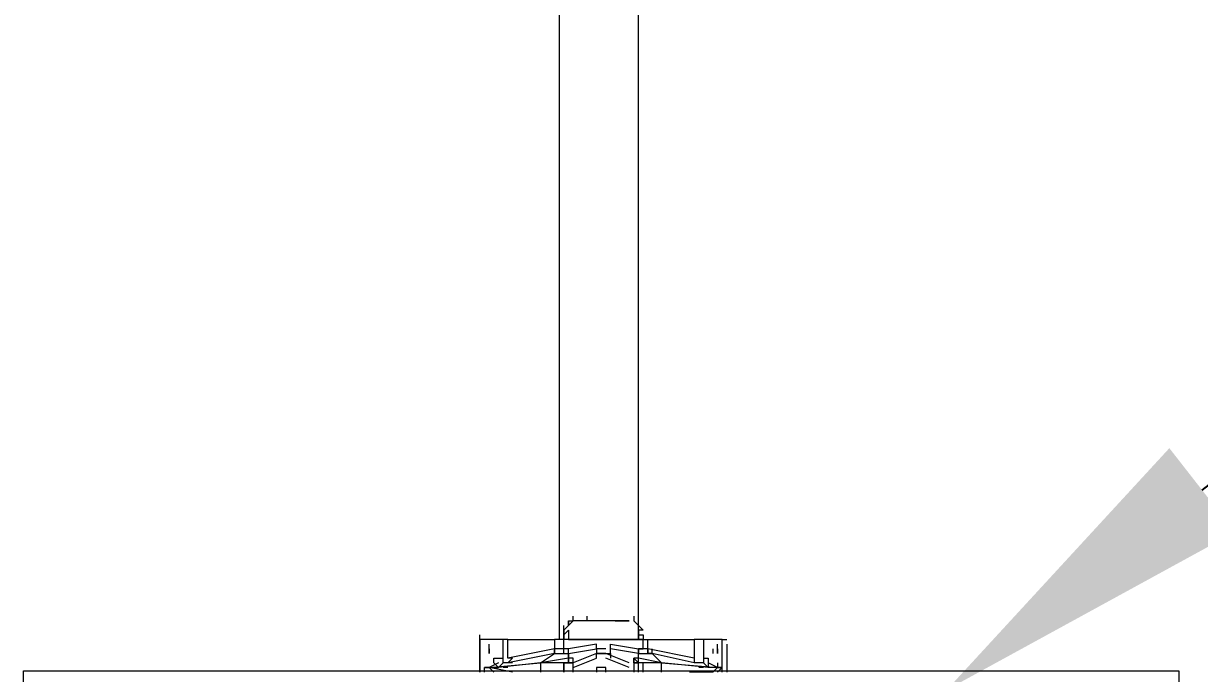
# Model space of a CAD drawing. Header units: feet. Extents: x -13743 to 68376, y -48 to 67763.
# Drawn here: x 4375 to 4456.7, y 67455.2 to 67500.4 of the extents above; entities that cross this region are included whole.
import ezdxf
from ezdxf import colors
from ezdxf.entities.mleader import LeaderData, LeaderLine
from ezdxf.math import Vec2, Vec3

# ---------------------------------------------------------------- set-up
doc = ezdxf.new("R2010")
doc.units = ezdxf.units.FT
doc.header["$MEASUREMENT"] = 0
doc.layers.add('G-ANNO-TEXT', color=1, linetype='Continuous')
doc.styles.add('NEI-A', font='arial.ttf')

# ---------------------------------------------------------------- blocks, each defined once
blk = doc.blocks.new('A$C47dfd34d')
at = {"lineweight": 5}
for points in [[(18.60591, 0.41332), (18.8109, 0.41332), (18.8109, 0), (18.60591, 0)], [(18.81878, 0.22332), (18.81712, 0.22332), (18.81712, 0.21999), (18.81878, 0.21999)], [(18.81045, 0.21999), (18.81378, 0.21999)], [(18.82045, 0.20333), (18.81878, 0.19333), (18.81712, 0.19333), (18.81878, 0.20333)], [(18.81545, 0.19499), (18.81378, 0.19499)], [(18.81378, 0.19499), (18.81545, 0.19499), (18.81378, 0.19333)], [(18.81378, 0.19333), (18.81378, 0.19499)], [(18.82545, 0.19333), (18.82378, 0.19333), (18.82212, 0.19333), (18.82378, 0.19333)]]:
    blk.add_lwpolyline(points, close=True, dxfattribs=at)
for points in [[(18.81045, 0.24499), (18.81212, 0.24666), (18.81212, 0.24332), (18.81378, 0.24499), (18.81545, 0.24499), (18.81545, 0.24166), (18.82212, 0.24166), (18.82212, 0.24999), (18.81045, 0.24999), (18.82045, 0.24999), (18.82212, 0.24999), (18.82378, 0.24999)], [(18.81045, 0.24832), (18.81212, 0.24832)], [(18.81212, 0.24666), (18.81212, 0.24832), (18.81212, 0.24666)], [(18.81045, 0.23832), (18.81212, 0.24666)], [(18.81378, 0.24332), (18.81212, 0.24666), (18.81378, 0.22832), (18.81212, 0.24332), (18.81378, 0.24166), (18.81545, 0.24166)], [(18.81712, 0.24666), (18.81878, 0.24666), (18.82045, 0.24666)], [(18.81878, 0.24666), (18.81712, 0.24666), (18.81878, 0.24666)], [(18.81212, 0.23999), (18.81212, 0.24166)], [(18.81378, 0.23832), (18.81378, 0.24166)], [(18.81712, 0.21832), (18.81545, 0.21832), (18.81378, 0.22832), (18.81712, 0.22332), (18.81378, 0.23999), (18.81545, 0.23832), (18.81545, 0.23999), (18.82212, 0.23999), (18.82212, 0.24166)], [(18.82212, 0.23999), (18.82212, 0.22332), (18.81878, 0.22332), (18.81712, 0.22332), (18.81878, 0.22332), (18.81545, 0.23999)], [(18.81045, 0.21666), (18.81378, 0.21666), (18.81545, 0.21666), (18.81545, 0.21832), (18.81378, 0.21832), (18.81378, 0.22832), (18.81045, 0.22832)], [(18.81712, 0.21999), (18.81712, 0.21832), (18.81878, 0.21832), (18.81878, 0.21999), (18.82212, 0.21999), (18.82212, 0.22332)], [(18.81378, 0.21999), (18.81378, 0.21666), (18.81378, 0.21832), (18.81545, 0.21832), (18.81712, 0.21832), (18.81878, 0.20832), (18.81712, 0.20832), (18.81712, 0.20333), (18.81878, 0.20333)], [(19.73753, 0.22166), (19.73253, 0.22166), (19.72753, 0.22166), (18.82212, 0.22166)], [(18.82878, 0.20166), (18.82878, 0.19666), (18.82878, 0.21666), (18.82711, 0.21832), (18.82545, 0.21999), (18.82378, 0.21999), (18.82545, 0.21832), (18.82378, 0.21832), (18.82212, 0.21832), (18.82212, 0.19166)], [(18.82212, 0.19333), (18.82212, 0.21832), (18.82212, 0.21999), (18.82378, 0.21999), (18.82545, 0.21999), (18.82378, 0.21999), (18.82212, 0.21999), (18.82378, 0.21999), (18.82545, 0.21999), (18.82711, 0.21999)], [(18.82545, 0.21999), (18.82711, 0.21832), (18.82878, 0.21832), (18.82711, 0.21832), (18.82878, 0.21832), (18.82878, 0.21666)], [(18.81212, 0.21666), (18.81545, 0.20832), (18.81712, 0.20832), (18.81712, 0.20499)], [(18.81378, 0.19666), (18.81712, 0.20499), (18.81712, 0.20832), (18.81378, 0.21666), (18.81545, 0.21666), (18.81545, 0.21832), (18.81378, 0.21832), (18.81545, 0.21832), (18.81378, 0.21832), (18.81545, 0.21832)], [(18.81878, 0.20499), (18.81878, 0.20832), (18.82045, 0.20832), (18.81878, 0.21832)], [(18.82545, 0.21832), (18.82545, 0.21832)], [(18.82878, 0.21166), (18.82878, 0.21666), (18.83045, 0.21666)], [(18.82878, 0.19999), (18.82878, 0.20166), (18.82878, 0.21166), (18.83045, 0.21166)], [(18.81045, 0.20499), (18.81212, 0.20499), (18.81212, 0.20832), (18.81045, 0.20832)], [(18.81212, 0.19666), (18.81545, 0.20499)], [(18.81712, 0.20333), (18.81545, 0.20333)], [(18.81045, 0.19333), (18.81378, 0.19333), (18.81545, 0.19333), (18.81545, 0.19499), (18.81378, 0.19499), (18.81045, 0.19499)], [(18.83045, 0.19499), (18.82878, 0.19499), (18.82711, 0.19333), (18.82545, 0.19166), (18.82545, 0.19333), (18.82711, 0.19333), (18.82878, 0.19499)], [(18.81045, 0.18499), (18.81378, 0.18499), (18.81378, 0.19333), (18.81545, 0.19333)], [(18.81045, 0.19166), (18.81378, 0.19166)], [(18.82212, 0.16999), (18.82212, 0.17333), (18.81545, 0.17333), (18.81378, 0.17333), (18.81712, 0.18833), (18.81712, 0.18999), (18.81878, 0.18999), (18.81878, 0.19166), (18.82212, 0.19166), (18.82212, 0.19333), (18.82378, 0.19333), (18.82545, 0.19333), (18.82378, 0.19333), (18.82545, 0.19333), (18.82711, 0.19333), (19.72753, 0.19333), (19.73253, 0.19333), (19.73753, 0.19333)], [(18.81878, 0.18999), (18.81712, 0.18999), (18.81712, 0.18833), (18.81378, 0.18499), (18.81545, 0.19333), (18.81712, 0.19333), (18.81878, 0.19333), (18.81878, 0.19166), (18.81878, 0.19333), (18.81712, 0.19333), (18.81712, 0.18833), (18.81878, 0.18833)], [(18.81545, 0.17333), (18.81878, 0.18999), (18.82212, 0.18999), (18.82212, 0.17333)], [(18.82378, 0.19333), (18.82378, 0.19166), (18.82212, 0.19166), (18.82212, 0.18999)], [(18.82545, 0.19333), (18.82545, 0.19333)], [(18.82711, 0.19333), (18.82878, 0.19333)], [(18.81378, 0.16499), (18.81212, 0.16499), (18.81212, 0.16833), (18.81378, 0.18499), (18.81212, 0.16499), (18.81045, 0.16666), (18.81045, 0.17499)], [(18.81545, 0.16999), (18.81378, 0.16999), (18.81378, 0.17333)], [(18.81045, 0.16499), (18.81212, 0.16333), (18.81212, 0.16499), (18.81378, 0.16833)], [(18.81212, 0.16999), (18.81212, 0.17166)], [(18.82045, 0.16333), (18.82212, 0.16333), (18.82212, 0.16999), (18.81545, 0.16999), (18.81545, 0.16833), (18.81212, 0.16833), (18.81378, 0.16999)], [(18.81045, 0.16666), (18.81212, 0.16499), (18.81212, 0.16333), (18.81378, 0.16333)], [(18.81878, 0.16666), (18.81712, 0.16666)], [(18.81878, 0.16499), (18.81712, 0.16499), (18.81878, 0.16499), (18.82045, 0.16499)], [(18.81045, 0.16333), (18.82212, 0.16333), (18.82212, 0.16166)], [(18.82045, 0.16166), (18.81045, 0.16166)]]:
    blk.add_lwpolyline(points, dxfattribs=at)

msp = doc.modelspace()

# ---------------------------------------------------------------- leaders
at = {"layer": 'G-ANNO-TEXT'}
ml = msp.add_multileader_mtext('Standard', dxfattribs=at)
ml.set_content('ROTATE EVERY OTHER MODULE 180%%D TO ACCOMMODATE SKIP STRINGING', color=256, style='NEI-A')
ml.set_leader_properties()
ml.build(insert=Vec2(0, 0))
ml.multileader.update_dxf_attribs({"dogleg_length": 0.36, "arrow_head_size": 22.513})
ctx = ml.context
ctx.base_point, ctx.char_height, ctx.arrow_head_size, ctx.landing_gap_size, ctx.plane_origin = Vec3(4571.214, 67521.248, -22.899), 20, 22.513, 23.05, Vec3(10949.714, 61571.618, -22.899)
notes = []
notes.append((ctx, [(0, (1, 1, 0), (4525.115, 67521.248, -22.899), (1, 0), 46.099, [(1, [(4439.178, 67454.113, -22.899)], 0, [])])]))
ctx.mtext.insert, ctx.mtext.width, ctx.mtext.flow_direction = Vec3(4594.264, 67531.418, -22.899), 512.54652, 5
ctx.mtext.has_bg_fill, ctx.mtext.bg_color, ctx.mtext.bg_scale_factor, ctx.mtext.bg_transparency, ctx.mtext.use_window_bg_color = 1, -1073741824, 1.5, 0, 1
for ctx, leaders in notes:
    for number, flags, end, landing, length, lines in leaders:
        leader = LeaderData()
        leader.index, (leader.has_last_leader_line, leader.has_dogleg_vector, leader.attachment_direction) = number, flags
        leader.last_leader_point, leader.dogleg_vector, leader.dogleg_length = Vec3(end), Vec3(landing), length
        for number, points, colour, breaks in lines:
            line = LeaderLine()
            line.index, line.vertices, line.color, line.breaks = number, Vec3.list(points), colors.encode_raw_color(colour), breaks
            leader.lines.append(line)
        ctx.leaders.append(leader)

# ---------------------------------------------------------------- next in the draw order: block references
at = {"xscale": 194.318304, "yscale": 194.318304, "zscale": 194.318304, "rotation": 90}
msp.add_blockref('A$C47dfd34d', (4455.289, 63800.118), dxfattribs=at)

doc.saveas('drawing.dxf')
